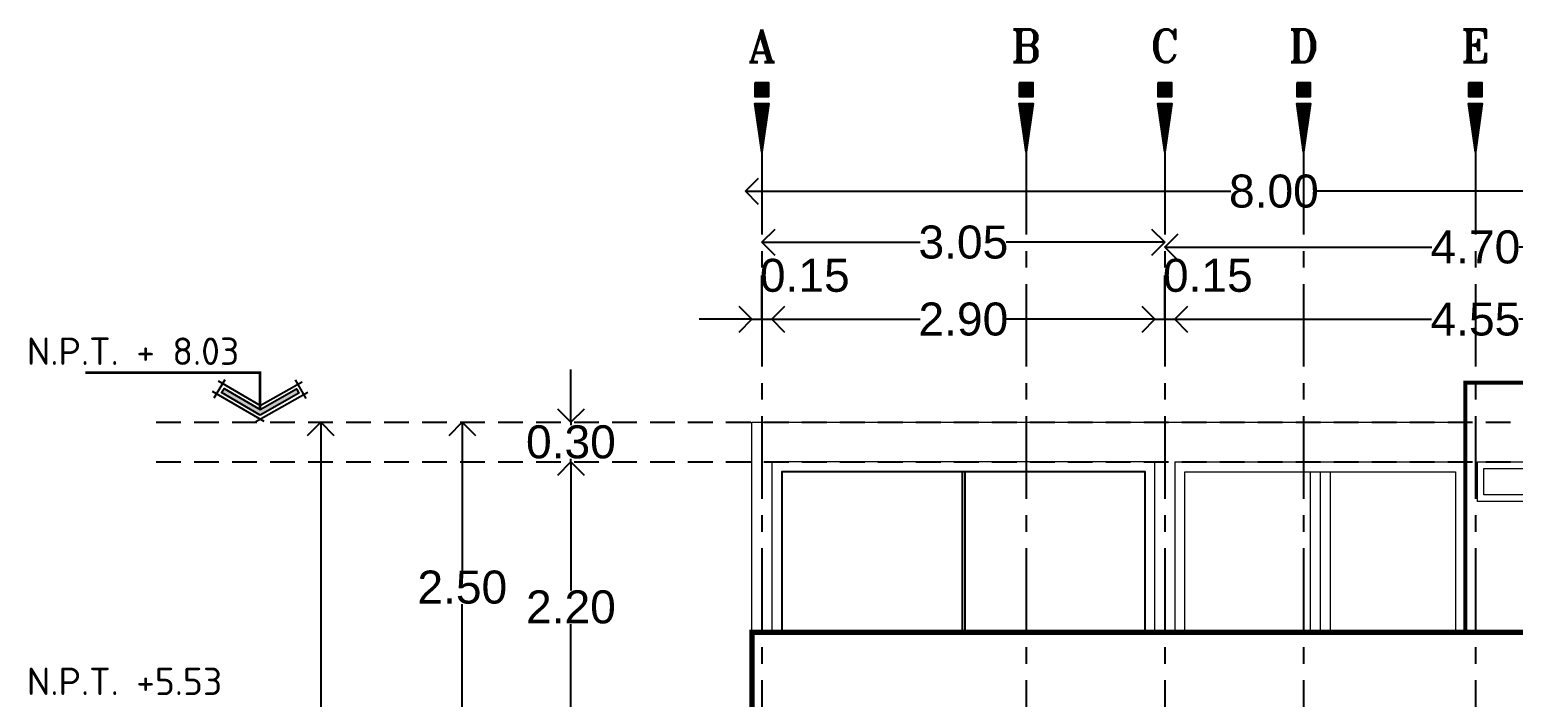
# Model space of a CAD drawing. Header units: metres. Extents: x -58 to 722, y -1100 to 345.
# Drawn here: x 230.97 to 242.2, y -478.7 to -473.65 of the extents above; entities that cross this region are included whole.
import ezdxf
from ezdxf.enums import TextEntityAlignment as Align

# ---------------------------------------------------------------- set-up
doc = ezdxf.new("R2010")
doc.units = ezdxf.units.M
doc.header["$MEASUREMENT"] = 0
for name, pattern in [('CENTER2', [1.125, 0.75, -0.125, 0.125, -0.125]), ('CENTERX2', [4, 2.5, -0.5, 0.5, -0.5]), ('HIDDEN2', [0.1875, 0.125, -0.0625])]:
    doc.linetypes.add(name, pattern=pattern)
doc.layers.get('0').update_dxf_attribs({"color": 255})
doc.layers.get('DEFPOINTS').update_dxf_attribs({"color": 250})
for name, color, linetype in [('FSR_ARQ_007PROYECCIONES', 200, 'HIDDEN2'), ('FSR_ARQ_008MOBILIARIO', 115, 'Continuous'), ('FSR_ARQ_015COTAS', 125, 'Continuous'), ('FSR_ARQ_016EJES', 135, 'CENTER2'), ('FSR_ARQ_017EJESTEXT', 135, 'Continuous'), ('TEXTOS', 7, 'Continuous')]:
    doc.layers.add(name, color=color, linetype=linetype)
doc.layers.add('FSR_ARQ_013VENTANAS', color=4, linetype='Continuous', lineweight=5)
doc.layers.add('muro bajo', color=33, linetype='Continuous', lineweight=9)
doc.styles.add('LOCAL', font='isocpeur.ttf', dxfattribs={"width": 0.75, "height": 0.15})
doc.styles.add('ROMANT', font='romant.shx')
doc.styles.add('style1', font='arial.ttf')
doc.dimstyles.new('PP_PACO', dxfattribs={"dimtxt": 0.18, "dimasz": 0.075, "dimexe": 0.075, "dimexo": 0, "dimgap": 0, "dimtad": 0, "dimtih": 1, "dimtoh": 1, "dimzin": 1, "dimdsep": 46, "dimtxsty": 'style1', "dimcen": 0.15, "dimse1": 1, "dimse2": 1, "dimclrd": 256, "dimclre": 256, "dimadec": 0, "dimazin": 0, "dimtfac": 1, "dimtmove": 0, "dimatfit": 3, "dimfxl": 0.075, "dimarcsym": 0})

# ---------------------------------------------------------------- blocks, each defined once
blk = doc.blocks.new('_Open90')
at = {"color": 0, "linetype": 'ByBlock', "lineweight": -2}
for p, q in [((0, 0), (-1, 0)), ((-0.5, 0.5), (0, 0)), ((0, 0), (-0.5, -0.5))]:
    blk.add_line(p, q, dxfattribs=at)
blk = doc.blocks.new('*D743')
at = {"layer": 'DEFPOINTS', "color": 0, "ltscale": 0.005, "transparency": 16777216}
for p in [(235.069, -476.921), (236.015, -476.921), (236.006, -479.121)]:
    blk.add_point(p, dxfattribs=at)
at = {"layer": 'FSR_ARQ_015COTAS', "lineweight": -2, "ltscale": 0.005, "transparency": 16777216}
for p, q in [((235.069, -477.121), (235.069, -477.894)), ((235.069, -478.921), (235.069, -478.149))]:
    blk.add_line(p, q, dxfattribs=at)
at = {"layer": 'FSR_ARQ_015COTAS', "lineweight": -2, "ltscale": 0.005, "transparency": 16777216, "xscale": 0.2, "yscale": 0.2, "zscale": 0.2}
for p, rotation in [((235.069, -476.921), 90), ((235.069, -479.121), 270)]:
    blk.add_blockref('_Open90', p, dxfattribs=dict(at, rotation=rotation))
at = {"layer": 'FSR_ARQ_015COTAS', "color": 0, "ltscale": 0.005, "transparency": 16777216, "insert": (235.069, -478.021), "char_height": 0.25, "attachment_point": 5, "style": 'style1'}
blk.add_mtext('2.20', dxfattribs=at)
blk = doc.blocks.new('*D735')
at = {"layer": 'DEFPOINTS', "color": 0, "ltscale": 0.005, "transparency": 16777216}
for p in [(235.069, -476.621), (236.061, -476.621), (236.015, -476.921)]:
    blk.add_point(p, dxfattribs=at)
at = {"layer": 'FSR_ARQ_015COTAS', "lineweight": -2, "ltscale": 0.005, "transparency": 16777216}
for p, q in [((235.069, -476.421), (235.069, -476.221)), ((235.069, -476.621), (235.069, -476.644)), ((235.069, -476.921), (235.069, -476.899)), ((235.069, -477.121), (235.069, -477.321))]:
    blk.add_line(p, q, dxfattribs=at)
at = {"layer": 'FSR_ARQ_015COTAS', "lineweight": -2, "ltscale": 0.005, "transparency": 16777216, "xscale": 0.2, "yscale": 0.2, "zscale": 0.2}
for p, rotation in [((235.069, -476.621), 270), ((235.069, -476.921), 90)]:
    blk.add_blockref('_Open90', p, dxfattribs=dict(at, rotation=rotation))
at = {"layer": 'FSR_ARQ_015COTAS', "color": 0, "ltscale": 0.005, "transparency": 16777216, "insert": (235.069, -476.771), "char_height": 0.25, "attachment_point": 5, "style": 'style1'}
blk.add_mtext('0.30', dxfattribs=at)
blk = doc.blocks.new('*D738')
at = {"layer": 'DEFPOINTS', "color": 0, "ltscale": 0.005, "transparency": 16777216}
for p in [(234.247, -476.621), (234.986, -476.621), (234.75, -479.121)]:
    blk.add_point(p, dxfattribs=at)
at = {"layer": 'FSR_ARQ_015COTAS', "lineweight": -2, "ltscale": 0.005, "transparency": 16777216}
for p, q in [((234.247, -476.821), (234.247, -477.744)), ((234.247, -478.921), (234.247, -477.999))]:
    blk.add_line(p, q, dxfattribs=at)
at = {"layer": 'FSR_ARQ_015COTAS', "lineweight": -2, "ltscale": 0.005, "transparency": 16777216, "xscale": 0.2, "yscale": 0.2, "zscale": 0.2}
for p, rotation in [((234.247, -476.621), 90), ((234.247, -479.121), 270)]:
    blk.add_blockref('_Open90', p, dxfattribs=dict(at, rotation=rotation))
at = {"layer": 'FSR_ARQ_015COTAS', "color": 0, "ltscale": 0.005, "transparency": 16777216, "insert": (234.247, -477.871), "char_height": 0.25, "attachment_point": 5, "style": 'style1'}
blk.add_mtext('2.50', dxfattribs=at)
blk = doc.blocks.new('*D744')
at = {"layer": 'DEFPOINTS', "color": 0, "ltscale": 0.005, "transparency": 16777216}
for p in [(233.176, -476.621), (233.752, -476.621), (233.752, -484.831)]:
    blk.add_point(p, dxfattribs=at)
at = {"layer": 'FSR_ARQ_015COTAS', "lineweight": -2, "ltscale": 0.005, "transparency": 16777216}
for p, q in [((233.176, -476.821), (233.176, -480.599)), ((233.176, -484.631), (233.176, -480.854))]:
    blk.add_line(p, q, dxfattribs=at)
at = {"layer": 'FSR_ARQ_015COTAS', "lineweight": -2, "ltscale": 0.005, "transparency": 16777216, "xscale": 0.2, "yscale": 0.2, "zscale": 0.2}
for p, rotation in [((233.176, -476.621), 90), ((233.176, -484.831), 270)]:
    blk.add_blockref('_Open90', p, dxfattribs=dict(at, rotation=rotation))
at = {"layer": 'FSR_ARQ_015COTAS', "color": 0, "ltscale": 0.005, "transparency": 16777216, "insert": (233.176, -480.726), "char_height": 0.25, "attachment_point": 5, "style": 'style1'}
blk.add_mtext('8.21', dxfattribs=at)
blk = doc.blocks.new('Di-p0101')
at = {"const_width": 0.2}
blk.add_lwpolyline([(0, 0.8), (0, 1)], dxfattribs=at)
for points in [[(0.1, 1), (0.1, 0.8), (-0.1, 0.8), (-0.1, 1)], [(0, 0), (0.1, 0.7), (-0.1, 0.7)]]:
    blk.add_lwpolyline(points, close=True)
blk.add_lwpolyline([(0, 0, 0, 0.2, 0), (0, 0.7, 0.2, 0.2, 0)], format="xyseb")
at = {"style": 'ROMANT'}
blk.add_attdef('1', text='', height=0.6, dxfattribs=at).set_placement((0, 1.3), align=Align.CENTER)
blk = doc.blocks.new('*D745')
at = {"layer": 'DEFPOINTS', "color": 0, "ltscale": 0.005, "transparency": 16777216}
for p in [(239.564, -475.258), (236.514, -475.687), (239.564, -475.687)]:
    blk.add_point(p, dxfattribs=at)
at = {"layer": 'FSR_ARQ_015COTAS', "lineweight": -2, "ltscale": 0.005, "transparency": 16777216}
for p, q in [((236.714, -475.258), (237.713, -475.258)), ((239.364, -475.258), (238.364, -475.258))]:
    blk.add_line(p, q, dxfattribs=at)
at = {"layer": 'FSR_ARQ_015COTAS', "lineweight": -2, "ltscale": 0.005, "transparency": 16777216, "xscale": 0.2, "yscale": 0.2, "zscale": 0.2, "rotation": 180}
blk.add_blockref('_Open90', (236.514, -475.258), dxfattribs=at)
at = {"layer": 'FSR_ARQ_015COTAS', "lineweight": -2, "ltscale": 0.005, "transparency": 16777216, "xscale": 0.2, "yscale": 0.2, "zscale": 0.2}
blk.add_blockref('_Open90', (239.564, -475.258), dxfattribs=at)
at = {"layer": 'FSR_ARQ_015COTAS', "color": 0, "ltscale": 0.005, "transparency": 16777216, "insert": (238.039, -475.258), "char_height": 0.25, "attachment_point": 5, "style": 'style1'}
blk.add_mtext('3.05', dxfattribs=at)
blk = doc.blocks.new('*D746')
at = {"layer": 'DEFPOINTS', "color": 0, "ltscale": 0.005, "transparency": 16777216}
for p in [(244.264, -475.295), (244.264, -475.614), (239.564, -475.687)]:
    blk.add_point(p, dxfattribs=at)
at = {"layer": 'FSR_ARQ_015COTAS', "lineweight": -2, "ltscale": 0.005, "transparency": 16777216}
for p, q in [((239.764, -475.295), (241.584, -475.295)), ((244.064, -475.295), (242.243, -475.295))]:
    blk.add_line(p, q, dxfattribs=at)
at = {"layer": 'FSR_ARQ_015COTAS', "lineweight": -2, "ltscale": 0.005, "transparency": 16777216, "xscale": 0.2, "yscale": 0.2, "zscale": 0.2, "rotation": 180}
blk.add_blockref('_Open90', (239.564, -475.295), dxfattribs=at)
at = {"layer": 'FSR_ARQ_015COTAS', "lineweight": -2, "ltscale": 0.005, "transparency": 16777216, "xscale": 0.2, "yscale": 0.2, "zscale": 0.2}
blk.add_blockref('_Open90', (244.264, -475.295), dxfattribs=at)
at = {"layer": 'FSR_ARQ_015COTAS', "color": 0, "ltscale": 0.005, "transparency": 16777216, "insert": (241.914, -475.295), "char_height": 0.25, "attachment_point": 5, "style": 'style1'}
blk.add_mtext('4.70', dxfattribs=at)
blk = doc.blocks.new('*D747')
at = {"layer": 'DEFPOINTS', "color": 0, "ltscale": 0.005, "transparency": 16777216}
for p in [(236.589, -475.841), (236.439, -476.019), (236.589, -476.019)]:
    blk.add_point(p, dxfattribs=at)
at = {"layer": 'FSR_ARQ_015COTAS', "lineweight": -2, "ltscale": 0.005, "transparency": 16777216}
for p, q in [((236.514, -475.841), (236.514, -475.51)), ((236.239, -475.841), (236.039, -475.841)), ((236.439, -475.841), (236.589, -475.841)), ((236.439, -475.841), (236.589, -475.841)), ((236.789, -475.841), (236.989, -475.841))]:
    blk.add_line(p, q, dxfattribs=at)
at = {"layer": 'FSR_ARQ_015COTAS', "lineweight": -2, "ltscale": 0.005, "transparency": 16777216, "xscale": 0.2, "yscale": 0.2, "zscale": 0.2}
blk.add_blockref('_Open90', (236.439, -475.841), dxfattribs=at)
at = {"layer": 'FSR_ARQ_015COTAS', "lineweight": -2, "ltscale": 0.005, "transparency": 16777216, "xscale": 0.2, "yscale": 0.2, "zscale": 0.2, "rotation": 180}
blk.add_blockref('_Open90', (236.589, -475.841), dxfattribs=at)
at = {"layer": 'FSR_ARQ_015COTAS', "color": 0, "ltscale": 0.005, "transparency": 16777216, "insert": (236.839, -475.51), "char_height": 0.25, "attachment_point": 5, "style": 'style1'}
blk.add_mtext('0.15', dxfattribs=at)
blk = doc.blocks.new('*D748')
at = {"layer": 'DEFPOINTS', "color": 0, "ltscale": 0.005, "transparency": 16777216}
for p in [(239.489, -475.841), (236.589, -476.043), (239.489, -476.209)]:
    blk.add_point(p, dxfattribs=at)
at = {"layer": 'FSR_ARQ_015COTAS', "lineweight": -2, "ltscale": 0.005, "transparency": 16777216}
for p, q in [((236.789, -475.841), (237.712, -475.841)), ((239.289, -475.841), (238.365, -475.841))]:
    blk.add_line(p, q, dxfattribs=at)
at = {"layer": 'FSR_ARQ_015COTAS', "lineweight": -2, "ltscale": 0.005, "transparency": 16777216, "xscale": 0.2, "yscale": 0.2, "zscale": 0.2, "rotation": 180}
blk.add_blockref('_Open90', (236.589, -475.841), dxfattribs=at)
at = {"layer": 'FSR_ARQ_015COTAS', "lineweight": -2, "ltscale": 0.005, "transparency": 16777216, "xscale": 0.2, "yscale": 0.2, "zscale": 0.2}
blk.add_blockref('_Open90', (239.489, -475.841), dxfattribs=at)
at = {"layer": 'FSR_ARQ_015COTAS', "color": 0, "ltscale": 0.005, "transparency": 16777216, "insert": (238.039, -475.841), "char_height": 0.25, "attachment_point": 5, "style": 'style1'}
blk.add_mtext('2.90', dxfattribs=at)
blk = doc.blocks.new('*D749')
at = {"layer": 'DEFPOINTS', "color": 0, "ltscale": 0.005, "transparency": 16777216}
for p in [(239.639, -475.841), (239.489, -476.209), (239.639, -476.206)]:
    blk.add_point(p, dxfattribs=at)
at = {"layer": 'FSR_ARQ_015COTAS', "lineweight": -2, "ltscale": 0.005, "transparency": 16777216}
for p, q in [((239.564, -475.841), (239.564, -475.51)), ((239.289, -475.841), (239.089, -475.841)), ((239.489, -475.841), (239.639, -475.841)), ((239.489, -475.841), (239.639, -475.841)), ((239.839, -475.841), (240.039, -475.841))]:
    blk.add_line(p, q, dxfattribs=at)
at = {"layer": 'FSR_ARQ_015COTAS', "lineweight": -2, "ltscale": 0.005, "transparency": 16777216, "xscale": 0.2, "yscale": 0.2, "zscale": 0.2}
blk.add_blockref('_Open90', (239.489, -475.841), dxfattribs=at)
at = {"layer": 'FSR_ARQ_015COTAS', "lineweight": -2, "ltscale": 0.005, "transparency": 16777216, "xscale": 0.2, "yscale": 0.2, "zscale": 0.2, "rotation": 180}
blk.add_blockref('_Open90', (239.639, -475.841), dxfattribs=at)
at = {"layer": 'FSR_ARQ_015COTAS', "color": 0, "ltscale": 0.005, "transparency": 16777216, "insert": (239.889, -475.51), "char_height": 0.25, "attachment_point": 5, "style": 'style1'}
blk.add_mtext('0.15', dxfattribs=at)
blk = doc.blocks.new('*D750')
at = {"layer": 'DEFPOINTS', "color": 0, "ltscale": 0.005, "transparency": 16777216}
for p in [(244.189, -475.841), (244.189, -476.085), (239.639, -476.206)]:
    blk.add_point(p, dxfattribs=at)
at = {"layer": 'FSR_ARQ_015COTAS', "lineweight": -2, "ltscale": 0.005, "transparency": 16777216}
for p, q in [((239.839, -475.841), (241.583, -475.841)), ((243.989, -475.841), (242.244, -475.841))]:
    blk.add_line(p, q, dxfattribs=at)
at = {"layer": 'FSR_ARQ_015COTAS', "lineweight": -2, "ltscale": 0.005, "transparency": 16777216, "xscale": 0.2, "yscale": 0.2, "zscale": 0.2, "rotation": 180}
blk.add_blockref('_Open90', (239.639, -475.841), dxfattribs=at)
at = {"layer": 'FSR_ARQ_015COTAS', "lineweight": -2, "ltscale": 0.005, "transparency": 16777216, "xscale": 0.2, "yscale": 0.2, "zscale": 0.2}
blk.add_blockref('_Open90', (244.189, -475.841), dxfattribs=at)
at = {"layer": 'FSR_ARQ_015COTAS', "color": 0, "ltscale": 0.005, "transparency": 16777216, "insert": (241.914, -475.841), "char_height": 0.25, "attachment_point": 5, "style": 'style1'}
blk.add_mtext('4.55', dxfattribs=at)
blk = doc.blocks.new('*D752')
at = {"layer": 'DEFPOINTS', "color": 0, "ltscale": 0.005, "transparency": 16777216}
for p in [(244.389, -474.872), (236.389, -477.022), (244.389, -477.022)]:
    blk.add_point(p, dxfattribs=at)
at = {"layer": 'FSR_ARQ_015COTAS', "lineweight": -2, "ltscale": 0.005, "transparency": 16777216}
for p, q in [((236.589, -474.872), (240.064, -474.872)), ((244.189, -474.872), (240.713, -474.872))]:
    blk.add_line(p, q, dxfattribs=at)
at = {"layer": 'FSR_ARQ_015COTAS', "lineweight": -2, "ltscale": 0.005, "transparency": 16777216, "xscale": 0.2, "yscale": 0.2, "zscale": 0.2, "rotation": 180}
blk.add_blockref('_Open90', (236.389, -474.872), dxfattribs=at)
at = {"layer": 'FSR_ARQ_015COTAS', "lineweight": -2, "ltscale": 0.005, "transparency": 16777216, "xscale": 0.2, "yscale": 0.2, "zscale": 0.2}
blk.add_blockref('_Open90', (244.389, -474.872), dxfattribs=at)
at = {"layer": 'FSR_ARQ_015COTAS', "color": 0, "ltscale": 0.005, "transparency": 16777216, "insert": (240.389, -474.872), "char_height": 0.25, "attachment_point": 5, "style": 'style1'}
blk.add_mtext('8.00', dxfattribs=at)
blk = doc.blocks.new('Flecha_1')
blk.add_hatch(color=256).paths.add_polyline_path([(0, 0.00076), (0.00304, -0.001), (0.00285, -0.00132), (0, 0.00032), (-0.00285, -0.00132), (-0.00304, -0.001)])
for p, q in [((0.00032, 0.00127), (-0.00375, -0.00108)), ((-0.00032, 0.00127), (0.00375, -0.00108)), ((0, 0), (-0.00328, -0.00189)), ((0, 0), (0.00328, -0.00189)), ((-0.00361, -0.00057), (-0.00277, -0.00203)), ((0.00361, -0.00057), (0.00277, -0.00203))]:
    blk.add_line(p, q)
blk.add_lwpolyline([(0, 0.00076), (0.00304, -0.001), (0.00285, -0.00132), (0, 0.00032), (-0.00285, -0.00132), (-0.00304, -0.001)], close=True)

msp = doc.modelspace()

# ---------------------------------------------------------------- linework, layer by layer
at = {"layer": 'FSR_ARQ_007PROYECCIONES', "ltscale": 1.5}
for p, q in [((231.93, -476.621), (248.295, -476.621)), ((231.93, -476.921), (248.295, -476.921))]:
    msp.add_line(p, q, dxfattribs=at)
at = {"layer": 'FSR_ARQ_008MOBILIARIO', "ltscale": 0.005}
for points in [[(239.414, -478.201), (239.414, -476.996), (236.664, -476.996), (236.664, -478.201)], [(238.029, -476.996), (238.029, -478.201)], [(238.049, -476.996), (238.049, -478.201)]]:
    msp.add_lwpolyline(points, dxfattribs=at)
at = {"layer": 'FSR_ARQ_013VENTANAS', "lineweight": 0}
msp.add_lwpolyline([(241.979, -476.971), (243.889, -476.971), (243.889, -477.171), (241.979, -477.171)], close=True, dxfattribs=at)
for points in [[(239.714, -478.201), (239.714, -476.996), (241.764, -476.996), (241.764, -478.201)], [(240.664, -476.996), (240.664, -478.201)], [(240.739, -476.996), (240.739, -478.201)], [(240.814, -476.996), (240.814, -478.201)]]:
    msp.add_lwpolyline(points, dxfattribs=at)
at = {"layer": 'FSR_ARQ_016EJES', "linetype": 'CENTERX2', "ltscale": 0.25}
for p, q in [((236.514, -474.575), (236.514, -485.6)), ((238.514, -474.575), (238.514, -485.6)), ((239.564, -474.575), (239.564, -485.6)), ((240.614, -474.575), (240.614, -485.6)), ((241.914, -474.575), (241.914, -485.6))]:
    msp.add_line(p, q, dxfattribs=at)
at = {"layer": 'muro bajo', "ltscale": 0.005}
msp.add_line((243.939, -477.221), (241.929, -477.221), dxfattribs=at)
at = {"layer": 'muro bajo', "ltscale": 0.005, "const_width": 0.03}
msp.add_lwpolyline([(244.339, -478.211), (244.339, -476.321), (241.839, -476.321), (241.839, -478.211)], dxfattribs=at)
at = {"layer": 'muro bajo', "ltscale": 0.005}
for points in [[(236.439, -482.271), (236.439, -476.621)], [(236.439, -476.621), (241.839, -476.621)], [(239.489, -478.201), (239.489, -476.921), (236.589, -476.921), (236.589, -478.201)], [(239.639, -476.921), (241.839, -476.921)], [(239.639, -476.921), (239.639, -478.201)], [(241.929, -476.921), (243.939, -476.921)], [(241.929, -477.221), (241.929, -476.921)], [(236.439, -478.211), (244.339, -478.211)]]:
    msp.add_lwpolyline(points, dxfattribs=at)
at = {"layer": 'muro bajo', "ltscale": 0.005, "const_width": 0.04}
msp.add_lwpolyline([(236.439, -478.211), (244.339, -478.211), (244.339, -482.271), (236.439, -482.271)], close=True, dxfattribs=at)
at = {"layer": 'TEXTOS', "const_width": 0.02}
msp.add_lwpolyline([(232.717, -476.526), (232.717, -476.245), (231.395, -476.245)], dxfattribs=at)

# ---------------------------------------------------------------- block references
at = {"layer": 'FSR_ARQ_017EJESTEXT', "lineweight": 0}
ref = msp.add_blockref('Di-p0101', (236.514, -474.575), dxfattribs=dict(at, xscale=-0.5249999999999999, yscale=0.5249999999999999, zscale=0.5249999999999999))
ref.add_attrib('1', 'A', dxfattribs={"layer": '0', "height": 0.245, "style": 'ROMANT'}).set_placement((236.514, -473.893), align=Align.CENTER)
ref = msp.add_blockref('Di-p0101', (238.514, -474.575), dxfattribs=dict(at, xscale=-0.5249999999999999, yscale=0.5249999999999999, zscale=0.5249999999999999))
ref.add_attrib('1', 'B', dxfattribs={"layer": '0', "height": 0.245, "style": 'ROMANT'}).set_placement((238.514, -473.893), align=Align.CENTER)
ref = msp.add_blockref('Di-p0101', (239.564, -474.575), dxfattribs=dict(at, xscale=-0.5249999999999999, yscale=0.5249999999999999, zscale=0.5249999999999999))
ref.add_attrib('1', 'C', dxfattribs={"layer": '0', "height": 0.245, "style": 'ROMANT'}).set_placement((239.564, -473.893), align=Align.CENTER)
ref = msp.add_blockref('Di-p0101', (240.614, -474.575), dxfattribs=dict(at, xscale=-0.5249999999999999, yscale=0.5249999999999999, zscale=0.5249999999999999))
ref.add_attrib('1', 'D', dxfattribs={"layer": '0', "height": 0.245, "style": 'ROMANT'}).set_placement((240.614, -473.893), align=Align.CENTER)
ref = msp.add_blockref('Di-p0101', (241.914, -474.575), dxfattribs=dict(at, xscale=-0.5249999999999999, yscale=0.5249999999999999, zscale=0.5249999999999999))
ref.add_attrib('1', 'E', dxfattribs={"layer": '0', "height": 0.245, "style": 'ROMANT'}).set_placement((241.914, -473.893), align=Align.CENTER)
at = {"layer": 'TEXTOS', "xscale": 96.2046114645297, "yscale": 96.2046114645297, "zscale": 96.2046114645297, "rotation": 179.5449717127303}
msp.add_blockref('Flecha_1', (232.717, -476.494), dxfattribs=at)

# ---------------------------------------------------------------- texts
at = {"layer": 'TEXTOS', "style": 'LOCAL'}
for s, p in [('N.P.T. + 8.03', (230.951, -476.187)), ('N.P.T. +5.53', (230.951, -478.687))]:
    msp.add_text(s, height=0.2075, rotation=360, dxfattribs=at).set_placement(p)

# ---------------------------------------------------------------- dimensions: what is measured, and where the dimension line sits
at = {"layer": 'FSR_ARQ_015COTAS', "ltscale": 0.005}
for base, p1, p2, picture, middle in [((244.389, -474.872), (236.389, -477.022), (244.389, -477.022), '*D752', (240.389, -474.872)), ((239.564, -475.258), (236.514, -475.687), (239.564, -475.687), '*D745', (238.039, -475.258)), ((244.264, -475.295), (239.564, -475.687), (244.264, -475.614), '*D746', (241.914, -475.295)), ((236.589, -475.841), (236.439, -476.019), (236.589, -476.019), '*D747', (236.514, -475.51)), ((239.639, -475.841), (239.489, -476.209), (239.639, -476.206), '*D749', (239.564, -475.51)), ((239.489, -475.841), (236.589, -476.043), (239.489, -476.209), '*D748', (238.039, -475.841)), ((244.189, -475.841), (239.639, -476.206), (244.189, -476.085), '*D750', (241.914, -475.841))]:
    dim = msp.add_linear_dim(base=base, p1=p1, p2=p2, dimstyle='PP_PACO', override={"dimtxt": 0.25, "dimasz": 0.2, "dimblk1": 'Open90', "dimblk2": 'Open90', "dimsah": 1, "dimtmove": 1, "dimfxlon": 1}, dxfattribs=at)
    dim.commit()
    dim.dimension.update_dxf_attribs({"geometry": picture, "text_midpoint": middle})
for base, p1, p2, picture, middle in [((235.069, -476.621), (236.015, -476.921), (236.061, -476.621), '*D735', (235.069, -476.771)), ((233.176, -476.621), (233.752, -484.831), (233.752, -476.621), '*D744', (233.176, -480.726)), ((234.247, -476.621), (234.75, -479.121), (234.986, -476.621), '*D738', (234.247, -477.871)), ((235.069, -476.921), (236.006, -479.121), (236.015, -476.921), '*D743', (235.069, -478.021))]:
    dim = msp.add_linear_dim(base=base, p1=p1, p2=p2, angle=90, dimstyle='PP_PACO', override={"dimtxt": 0.25, "dimasz": 0.2, "dimblk1": 'Open90', "dimblk2": 'Open90', "dimsah": 1, "dimtmove": 1, "dimfxlon": 1}, dxfattribs=at)
    dim.commit()
    dim.dimension.update_dxf_attribs({"geometry": picture, "text_midpoint": middle})

doc.saveas('drawing.dxf')
